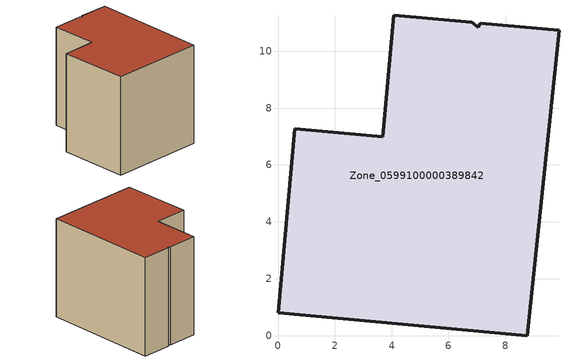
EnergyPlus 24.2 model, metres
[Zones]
Zone_0599100000389842
 floor ground (C_G): 8.76,0 0,0.8 0.59,7.28 3.68,7 4.06,11.26 6.81,11.01 7.04,10.84 7.12,10.98 9.88,10.73 z0
 wall outside (C_F): 7.04,10.84 6.81,11.01 4.06,11.26 3.68,7 0.59,7.28 0,0.8 8.76,0 9.88,10.73 7.12,10.98 7.04,10.84 z0:9.22
 roof outside (C_R): 9.88,10.73 7.12,10.98 7.04,10.84 6.81,11.01 4.06,11.26 3.68,7 0.59,7.28 0,0.8 8.76,0 z9.22
[BUILDING]
Pand.0599100000389842: North Axis=0; Terrain=City; Loads Convergence Tolerance Value=0.04; Temperature Convergence Tolerance Value=0.4; Solar Distribution=FullExterior; Maximum Number of Warmup Days=25; Minimum Number of Warmup Days=1
[Site:Location]
Rotterdam.The.Hague.AP_ZH_NLD Design_Conditions: Latitude=51.96; Longitude=4.45; Time Zone=1; Elevation=-4.5
[SITE:GROUNDTEMPERATURE:BUILDINGSURFACE]
18, 18, 18, 18, 18, 18, 18, 18, 18, 18, 18, 18
[MATERIAL] Thermal Absorptance=0.9; Solar Absorptance=0.7; Visible Absorptance=0.7
Name | Roughness | Thickness | Conductivity | Density | Specific Heat
G.TI.1992-2005 | MediumSmooth | 0.15 | 0.06 | 540 | 1210
F.TI.1992-2005 | Rough | 0.3 | 0.12 | 1920 | 840
R.TI.1992-2005 | MediumRough | 0.2 | 0.08 | 1500 | 1000
[CONSTRUCTION]
C_G: G.TI.1992-2005
C_F: F.TI.1992-2005
C_R: R.TI.1992-2005
[ZONE]
Zone_0599100000389842: Type=1; Multiplier=1; Ceiling Height=Autocalculate; Volume=Autocalculate; Floor Area=autocalculate; Part of Total Floor Area=Yes
[ZONEINFILTRATION:DESIGNFLOWRATE]
Infil_Zone_0599100000389842: Zone or ZoneList or Space or SpaceList=Zone_0599100000389842; Schedule=AlwaysOn; Design Flow Rate Calculation Method=Flow/Area; Flow Rate per Floor Area=0.0015; Constant Term Coefficient=1; Temperature Term Coefficient=0; Velocity Term Coefficient=0; Velocity Squared Term Coefficient=0
[HVACTEMPLATE:ZONE:IDEALLOADSAIRSYSTEM]
Zone_0599100000389842: Maximum Heating Supply Air Temperature=50; Minimum Cooling Supply Air Temperature=13; Maximum Heating Supply Air Humidity Ratio=0.0156; Minimum Cooling Supply Air Humidity Ratio=0.0077; Heating Limit=NoLimit; Cooling Limit=NoLimit; Dehumidification Control Type=ConstantSensibleHeatRatio; Cooling Sensible Heat Ratio=0.7; Dehumidification Setpoint=60; Humidification Control Type=None; Humidification Setpoint=30; Outdoor Air Method=None; Outdoor Air Flow Rate per Person=0.00944; Outdoor Air Flow Rate per Zone Floor Area=0; Outdoor Air Flow Rate per Zone=0; Demand Controlled Ventilation Type=None; Outdoor Air Economizer Type=NoEconomizer; Heat Recovery Type=None; Sensible Heat Recovery Effectiveness=0.7; Latent Heat Recovery Effectiveness=0.65
[ZONECONTROL:THERMOSTAT]
ThermostatControl_Zone_0599100000389842: Zone or ZoneList=Zone_0599100000389842; Control Type Schedule=DualSetpointControlType; Control 1=Thermostat_Zone_0599100000389842; Temperature Difference Between Cutout And Setpoint=0
[THERMOSTATSETPOINT:DUALSETPOINT]
Thermostat_Zone_0599100000389842: Heating Setpoint Temperature Schedule=HeatingSetpoint_Zone_0599100000389842; Cooling Setpoint Temperature Schedule=CoolingSetpoint_Zone_0599100000389842
[SCHEDULE:COMPACT]
HeatingSetpoint_Zone_0599100000389842: Through: 12/31, For: AllDays, Until: 24:00, 21
CoolingSetpoint_Zone_0599100000389842: Through: 12/31, For: AllDays, Until: 24:00, 24
DualSetpointControlType: Through: 12/31, For: AllDays, Until: 24:00, 4
AlwaysOn: Through: 12/31, For: AllDays, Until: 24:00, 1
